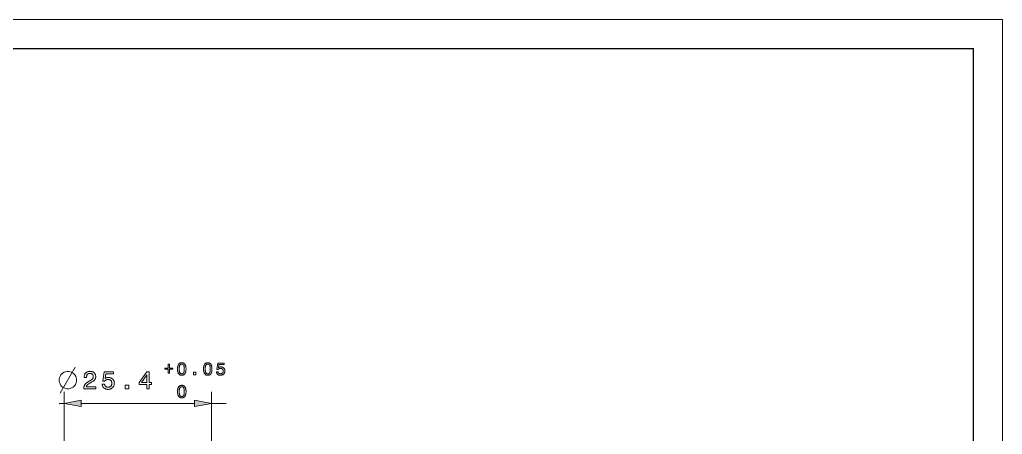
# Model space of a CAD drawing. Extents: x 0 to 297, y 0 to 420.
# Drawn here: x 127.6 to 297, y 348.5 to 420 of the extents above; entities that cross this region are included whole.
import ezdxf

# ---------------------------------------------------------------- set-up
doc = ezdxf.new("R2010")
doc.units = 0

msp = doc.modelspace()

# ---------------------------------------------------------------- linework, layer by layer
at = {"color": 7, "lineweight": 13}
for p in [(0, 420), (297, 0)]:
    msp.add_line(p, (297, 420), dxfattribs=at)
at = {"color": 7, "lineweight": 30}
for p in [(20, 415), (292, 5)]:
    msp.add_line(p, (292, 415), dxfattribs=at)
at = {"color": 7, "lineweight": 13, "ltscale": 0.360397}
for p, q in [((135.26, 341.4), (135.26, 355.82)), ((160.66, 341.4), (160.66, 355.82))]:
    msp.add_line(p, q, dxfattribs=at)
at = {"color": 7, "lineweight": 13, "ltscale": 0.021618}
msp.add_line((134.4, 353.82), (135.26, 353.82), dxfattribs=at)
at = {"color": 7, "lineweight": 13, "ltscale": 0.487279}
msp.add_line((138.22, 353.82), (157.71, 353.82), dxfattribs=at)
at = {"color": 7, "lineweight": 13, "ltscale": 0.062777}
msp.add_line((160.66, 353.82), (163.17, 353.82), dxfattribs=at)
at = {"color": 7, "lineweight": 13}
for points in [[(136.05, 359.32), (135.75, 359.32), (135.5, 359.27), (135.25, 359.17), (135, 359.02), (134.7, 358.72), (134.55, 358.47), (134.45, 358.22), (134.4, 357.97), (134.4, 357.67), (134.45, 357.42), (134.55, 357.17), (134.7, 356.92), (135, 356.62), (135.25, 356.47), (135.5, 356.37), (135.75, 356.32), (136.05, 356.32), (136.3, 356.37), (136.55, 356.47), (136.8, 356.62), (137.1, 356.92), (137.25, 357.17), (137.35, 357.42), (137.4, 357.67), (137.4, 357.97), (137.35, 358.22), (137.25, 358.47), (137.1, 358.72), (136.8, 359.02), (136.55, 359.17), (136.3, 359.27)], [(138.65, 356.32), (138.65, 356.33), (138.65, 356.42), (138.65, 356.5), (138.66, 356.58), (138.68, 356.66), (138.7, 356.74), (138.72, 356.81), (138.75, 356.88), (138.78, 356.95), (138.81, 357.01), (138.85, 357.07), (138.9, 357.13), (138.95, 357.19), (139.01, 357.25), (139.07, 357.31), (139.14, 357.37), (139.22, 357.43), (139.3, 357.49), (139.4, 357.55), (139.49, 357.61), (139.6, 357.66), (139.85, 357.8), (139.9, 357.83), (139.94, 357.85), (139.98, 357.88), (140.02, 357.91), (140.05, 357.94), (140.08, 357.96), (140.11, 357.99), (140.14, 358.02), (140.17, 358.05), (140.19, 358.08), (140.21, 358.11), (140.23, 358.15), (140.24, 358.18), (140.26, 358.22), (140.27, 358.25), (140.28, 358.29), (140.28, 358.33), (140.29, 358.37), (140.29, 358.41), (140.29, 358.45), (140.29, 358.49), (140.29, 358.54), (140.28, 358.58), (140.27, 358.62), (140.25, 358.66), (140.23, 358.7), (140.21, 358.74), (140.19, 358.77), (140.16, 358.8), (140.13, 358.83), (140.1, 358.86), (140.06, 358.88), (140.02, 358.91), (139.98, 358.93), (139.94, 358.94), (139.89, 358.95), (139.85, 358.96), (139.8, 358.97), (139.75, 358.98), (139.69, 358.98), (139.64, 358.98), (139.59, 358.97), (139.54, 358.96), (139.49, 358.95), (139.45, 358.93), (139.41, 358.91), (139.37, 358.89), (139.33, 358.86), (139.3, 358.83), (139.26, 358.79), (139.23, 358.75), (139.21, 358.71), (139.18, 358.67), (139.16, 358.62), (139.15, 358.57), (139.13, 358.52), (139.12, 358.46), (139.11, 358.41), (139.11, 358.35), (139.11, 358.28), (139.11, 358.25), (138.71, 358.25), (138.71, 358.31), (138.72, 358.4), (138.73, 358.49), (138.74, 358.57), (138.76, 358.66), (138.78, 358.73), (138.81, 358.81), (138.85, 358.88), (138.89, 358.94), (138.93, 359), (138.98, 359.06), (139.04, 359.11), (139.1, 359.16), (139.16, 359.2), (139.23, 359.24), (139.3, 359.27), (139.38, 359.29), (139.46, 359.31), (139.54, 359.33), (139.63, 359.33), (139.72, 359.34), (139.8, 359.33), (139.89, 359.33), (139.97, 359.31), (140.04, 359.3), (140.12, 359.27), (140.19, 359.25), (140.25, 359.22), (140.32, 359.18), (140.38, 359.14), (140.43, 359.09), (140.48, 359.04), (140.53, 358.98), (140.57, 358.93), (140.61, 358.87), (140.64, 358.8), (140.66, 358.74), (140.68, 358.67), (140.69, 358.6), (140.7, 358.52), (140.7, 358.44), (140.7, 358.38), (140.7, 358.32), (140.69, 358.26), (140.68, 358.21), (140.66, 358.15), (140.65, 358.1), (140.63, 358.05), (140.6, 358), (140.58, 357.95), (140.54, 357.9), (140.51, 357.85), (140.47, 357.81), (140.43, 357.77), (140.39, 357.72), (140.34, 357.68), (140.29, 357.64), (140.24, 357.6), (140.18, 357.57), (140.12, 357.53), (140.06, 357.5), (139.8, 357.37), (139.73, 357.33), (139.67, 357.29), (139.6, 357.26), (139.55, 357.22), (139.49, 357.19), (139.44, 357.16), (139.4, 357.12), (139.36, 357.09), (139.32, 357.06), (139.28, 357.03), (139.25, 357), (139.23, 356.97), (139.2, 356.93), (139.18, 356.9), (139.15, 356.87), (139.13, 356.83), (139.12, 356.8), (139.1, 356.76), (139.09, 356.73), (139.08, 356.69), (140.7, 356.69), (140.7, 356.32)], [(141.83, 357.1), (142.23, 357.1), (142.24, 357.05), (142.25, 357.01), (142.26, 356.97), (142.28, 356.93), (142.29, 356.89), (142.31, 356.86), (142.34, 356.82), (142.36, 356.79), (142.39, 356.76), (142.42, 356.73), (142.45, 356.71), (142.49, 356.69), (142.53, 356.67), (142.56, 356.65), (142.6, 356.63), (142.64, 356.62), (142.69, 356.61), (142.73, 356.61), (142.78, 356.6), (142.83, 356.6), (142.89, 356.6), (142.94, 356.61), (143, 356.62), (143.05, 356.63), (143.1, 356.65), (143.15, 356.67), (143.19, 356.69), (143.23, 356.72), (143.27, 356.75), (143.31, 356.79), (143.35, 356.82), (143.38, 356.86), (143.41, 356.91), (143.43, 356.95), (143.45, 357), (143.47, 357.05), (143.48, 357.1), (143.49, 357.15), (143.49, 357.21), (143.5, 357.27), (143.49, 357.33), (143.49, 357.39), (143.48, 357.44), (143.47, 357.49), (143.45, 357.54), (143.43, 357.59), (143.41, 357.64), (143.38, 357.68), (143.35, 357.72), (143.31, 357.76), (143.28, 357.79), (143.24, 357.82), (143.19, 357.85), (143.15, 357.87), (143.1, 357.89), (143.05, 357.91), (143, 357.92), (142.95, 357.93), (142.89, 357.93), (142.83, 357.94), (142.79, 357.94), (142.76, 357.93), (142.73, 357.93), (142.69, 357.93), (142.66, 357.92), (142.63, 357.91), (142.6, 357.9), (142.57, 357.89), (142.54, 357.88), (142.51, 357.87), (142.48, 357.85), (142.45, 357.84), (142.43, 357.82), (142.4, 357.8), (142.37, 357.78), (142.35, 357.76), (142.32, 357.74), (142.3, 357.71), (142.28, 357.69), (142.26, 357.66), (141.91, 357.66), (142.15, 359.25), (143.75, 359.25), (143.75, 358.9), (142.44, 358.9), (142.32, 358.09), (142.34, 358.11), (142.36, 358.12), (142.39, 358.14), (142.41, 358.16), (142.43, 358.17), (142.46, 358.19), (142.49, 358.2), (142.51, 358.21), (142.54, 358.22), (142.57, 358.23), (142.6, 358.24), (142.63, 358.25), (142.66, 358.26), (142.69, 358.26), (142.72, 358.27), (142.76, 358.27), (142.79, 358.28), (142.82, 358.28), (142.86, 358.28), (142.89, 358.28), (142.98, 358.28), (143.07, 358.27), (143.15, 358.26), (143.23, 358.24), (143.31, 358.21), (143.38, 358.18), (143.45, 358.15), (143.51, 358.11), (143.58, 358.06), (143.63, 358.01), (143.69, 357.95), (143.74, 357.89), (143.78, 357.83), (143.81, 357.76), (143.85, 357.69), (143.87, 357.62), (143.89, 357.54), (143.9, 357.46), (143.91, 357.38), (143.92, 357.29), (143.91, 357.2), (143.9, 357.11), (143.89, 357.02), (143.87, 356.94), (143.84, 356.86), (143.81, 356.79), (143.77, 356.72), (143.72, 356.65), (143.67, 356.58), (143.62, 356.52), (143.56, 356.47), (143.49, 356.42), (143.42, 356.37), (143.35, 356.34), (143.27, 356.3), (143.19, 356.28), (143.11, 356.26), (143.02, 356.24), (142.93, 356.23), (142.84, 356.23), (142.76, 356.23), (142.68, 356.24), (142.6, 356.25), (142.52, 356.27), (142.45, 356.29), (142.38, 356.32), (142.32, 356.35), (142.25, 356.38), (142.19, 356.42), (142.14, 356.47), (142.08, 356.52), (142.04, 356.57), (141.99, 356.63), (141.95, 356.69), (141.92, 356.75), (141.89, 356.81), (141.87, 356.88), (141.85, 356.95), (141.84, 357.02)], [(149.53, 356.32), (149.53, 357.06), (148.21, 357.06), (148.21, 357.44), (149.53, 359.25), (149.92, 359.25), (149.92, 357.41), (150.35, 357.41), (150.35, 357.06), (149.92, 357.06), (149.92, 356.32)], [(153.2, 360.55), (153.41, 360.55), (153.41, 359.9), (154.01, 359.9), (154.01, 359.69), (153.41, 359.69), (153.41, 359.03), (153.2, 359.03), (153.2, 359.69), (152.6, 359.69), (152.6, 359.9), (153.2, 359.9)], [(154.82, 359.74), (154.82, 359.85), (154.82, 359.94), (154.83, 360.04), (154.85, 360.13), (154.86, 360.21), (154.88, 360.29), (154.91, 360.36), (154.94, 360.43), (154.97, 360.49), (155, 360.55), (155.04, 360.61), (155.08, 360.65), (155.13, 360.69), (155.18, 360.73), (155.23, 360.76), (155.29, 360.79), (155.35, 360.81), (155.41, 360.82), (155.47, 360.83), (155.54, 360.83), (155.61, 360.83), (155.68, 360.82), (155.74, 360.81), (155.8, 360.79), (155.86, 360.76), (155.91, 360.73), (155.96, 360.7), (156.01, 360.65), (156.05, 360.61), (156.09, 360.55), (156.12, 360.5), (156.15, 360.43), (156.18, 360.37), (156.2, 360.29), (156.22, 360.21), (156.24, 360.13), (156.25, 360.04), (156.26, 359.95), (156.27, 359.85), (156.27, 359.74), (156.27, 359.64), (156.26, 359.54), (156.25, 359.44), (156.24, 359.35), (156.22, 359.27), (156.2, 359.19), (156.18, 359.12), (156.15, 359.05), (156.12, 358.99), (156.09, 358.93), (156.05, 358.88), (156.01, 358.83), (155.96, 358.79), (155.91, 358.76), (155.86, 358.73), (155.8, 358.7), (155.74, 358.68), (155.68, 358.67), (155.61, 358.66), (155.54, 358.66), (155.47, 358.66), (155.41, 358.67), (155.35, 358.68), (155.29, 358.7), (155.23, 358.73), (155.18, 358.76), (155.13, 358.79), (155.08, 358.83), (155.04, 358.88), (155, 358.93), (154.97, 358.99), (154.94, 359.05), (154.91, 359.12), (154.88, 359.19), (154.86, 359.27), (154.85, 359.36), (154.83, 359.45), (154.82, 359.54), (154.82, 359.64)], [(155.11, 359.74), (155.11, 359.66), (155.11, 359.58), (155.12, 359.5), (155.12, 359.43), (155.13, 359.37), (155.14, 359.3), (155.16, 359.25), (155.17, 359.2), (155.19, 359.15), (155.21, 359.11), (155.23, 359.07), (155.26, 359.03), (155.29, 359), (155.32, 358.98), (155.35, 358.96), (155.38, 358.94), (155.42, 358.92), (155.46, 358.91), (155.5, 358.91), (155.54, 358.9), (155.59, 358.91), (155.63, 358.91), (155.67, 358.92), (155.71, 358.94), (155.74, 358.95), (155.77, 358.98), (155.8, 359), (155.83, 359.03), (155.85, 359.07), (155.88, 359.1), (155.9, 359.15), (155.91, 359.19), (155.93, 359.25), (155.94, 359.3), (155.95, 359.36), (155.96, 359.43), (155.97, 359.5), (155.98, 359.58), (155.98, 359.66), (155.98, 359.74), (155.98, 359.83), (155.98, 359.91), (155.97, 359.98), (155.96, 360.05), (155.95, 360.12), (155.94, 360.18), (155.93, 360.24), (155.91, 360.29), (155.9, 360.34), (155.88, 360.38), (155.85, 360.42), (155.83, 360.45), (155.8, 360.48), (155.77, 360.51), (155.74, 360.53), (155.71, 360.55), (155.67, 360.56), (155.63, 360.57), (155.59, 360.58), (155.54, 360.58), (155.5, 360.58), (155.46, 360.57), (155.42, 360.56), (155.38, 360.55), (155.35, 360.53), (155.32, 360.51), (155.29, 360.48), (155.26, 360.45), (155.23, 360.42), (155.21, 360.38), (155.19, 360.34), (155.17, 360.29), (155.16, 360.24), (155.14, 360.18), (155.13, 360.12), (155.12, 360.05), (155.12, 359.98), (155.11, 359.91), (155.11, 359.83)], [(157.57, 358.72), (157.57, 359.17), (157.99, 359.17), (157.99, 358.72)], [(159.29, 359.74), (159.3, 359.85), (159.3, 359.94), (159.31, 360.04), (159.32, 360.13), (159.34, 360.21), (159.36, 360.29), (159.38, 360.36), (159.41, 360.43), (159.44, 360.49), (159.48, 360.55), (159.52, 360.61), (159.56, 360.65), (159.61, 360.69), (159.66, 360.73), (159.71, 360.76), (159.76, 360.79), (159.82, 360.81), (159.89, 360.82), (159.95, 360.83), (160.02, 360.83), (160.09, 360.83), (160.16, 360.82), (160.22, 360.81), (160.28, 360.79), (160.34, 360.76), (160.39, 360.73), (160.44, 360.7), (160.48, 360.65), (160.53, 360.61), (160.56, 360.55), (160.6, 360.5), (160.63, 360.43), (160.66, 360.37), (160.68, 360.29), (160.7, 360.21), (160.72, 360.13), (160.73, 360.04), (160.74, 359.95), (160.75, 359.85), (160.75, 359.74), (160.75, 359.64), (160.74, 359.54), (160.73, 359.44), (160.72, 359.35), (160.7, 359.27), (160.68, 359.19), (160.66, 359.12), (160.63, 359.05), (160.6, 358.99), (160.56, 358.93), (160.53, 358.88), (160.48, 358.83), (160.44, 358.79), (160.39, 358.76), (160.34, 358.73), (160.28, 358.7), (160.22, 358.68), (160.16, 358.67), (160.09, 358.66), (160.02, 358.66), (159.95, 358.66), (159.89, 358.67), (159.82, 358.68), (159.76, 358.7), (159.71, 358.73), (159.66, 358.76), (159.61, 358.79), (159.56, 358.83), (159.52, 358.88), (159.48, 358.93), (159.44, 358.99), (159.41, 359.05), (159.38, 359.12), (159.36, 359.19), (159.34, 359.27), (159.32, 359.36), (159.31, 359.45), (159.3, 359.54), (159.3, 359.64)], [(159.58, 359.74), (159.58, 359.66), (159.59, 359.58), (159.59, 359.5), (159.6, 359.43), (159.61, 359.37), (159.62, 359.3), (159.64, 359.25), (159.65, 359.2), (159.67, 359.15), (159.69, 359.11), (159.71, 359.07), (159.74, 359.03), (159.76, 359), (159.79, 358.98), (159.83, 358.96), (159.86, 358.94), (159.9, 358.92), (159.94, 358.91), (159.98, 358.91), (160.02, 358.9), (160.07, 358.91), (160.11, 358.91), (160.15, 358.92), (160.18, 358.94), (160.22, 358.95), (160.25, 358.98), (160.28, 359), (160.31, 359.03), (160.33, 359.07), (160.35, 359.1), (160.37, 359.15), (160.39, 359.19), (160.41, 359.25), (160.42, 359.3), (160.43, 359.36), (160.44, 359.43), (160.45, 359.5), (160.45, 359.58), (160.46, 359.66), (160.46, 359.74), (160.46, 359.83), (160.45, 359.91), (160.45, 359.98), (160.44, 360.05), (160.43, 360.12), (160.42, 360.18), (160.41, 360.24), (160.39, 360.29), (160.37, 360.34), (160.35, 360.38), (160.33, 360.42), (160.31, 360.45), (160.28, 360.48), (160.25, 360.51), (160.22, 360.53), (160.18, 360.55), (160.15, 360.56), (160.11, 360.57), (160.07, 360.58), (160.02, 360.58), (159.98, 360.58), (159.94, 360.57), (159.9, 360.56), (159.86, 360.55), (159.83, 360.53), (159.79, 360.51), (159.76, 360.48), (159.74, 360.45), (159.71, 360.42), (159.69, 360.38), (159.67, 360.34), (159.65, 360.29), (159.64, 360.24), (159.62, 360.18), (159.61, 360.12), (159.6, 360.05), (159.59, 359.98), (159.59, 359.91), (159.58, 359.83)], [(161.51, 359.26), (161.79, 359.26), (161.8, 359.23), (161.81, 359.2), (161.82, 359.17), (161.83, 359.15), (161.84, 359.12), (161.85, 359.09), (161.87, 359.07), (161.89, 359.05), (161.91, 359.03), (161.93, 359.01), (161.95, 358.99), (161.98, 358.98), (162, 358.96), (162.03, 358.95), (162.06, 358.94), (162.08, 358.93), (162.11, 358.92), (162.15, 358.92), (162.18, 358.92), (162.21, 358.92), (162.25, 358.92), (162.29, 358.92), (162.33, 358.93), (162.37, 358.94), (162.4, 358.95), (162.44, 358.96), (162.47, 358.98), (162.5, 359), (162.53, 359.02), (162.55, 359.05), (162.58, 359.07), (162.6, 359.1), (162.62, 359.13), (162.63, 359.16), (162.65, 359.19), (162.66, 359.23), (162.67, 359.26), (162.68, 359.3), (162.68, 359.34), (162.68, 359.38), (162.68, 359.42), (162.68, 359.47), (162.67, 359.5), (162.66, 359.54), (162.65, 359.58), (162.63, 359.61), (162.62, 359.64), (162.6, 359.67), (162.58, 359.7), (162.55, 359.72), (162.53, 359.75), (162.5, 359.77), (162.47, 359.79), (162.44, 359.81), (162.41, 359.82), (162.37, 359.83), (162.33, 359.84), (162.29, 359.85), (162.25, 359.85), (162.21, 359.85), (162.19, 359.85), (162.16, 359.85), (162.14, 359.85), (162.12, 359.84), (162.1, 359.84), (162.07, 359.83), (162.05, 359.83), (162.03, 359.82), (162.01, 359.81), (161.99, 359.8), (161.97, 359.79), (161.95, 359.78), (161.93, 359.77), (161.91, 359.76), (161.89, 359.74), (161.88, 359.73), (161.86, 359.71), (161.84, 359.69), (161.83, 359.68), (161.81, 359.66), (161.57, 359.66), (161.74, 360.77), (162.86, 360.77), (162.86, 360.52), (161.94, 360.52), (161.86, 359.96), (161.87, 359.97), (161.89, 359.98), (161.9, 359.99), (161.92, 360.01), (161.94, 360.02), (161.96, 360.03), (161.97, 360.03), (161.99, 360.04), (162.01, 360.05), (162.03, 360.06), (162.05, 360.06), (162.08, 360.07), (162.1, 360.08), (162.12, 360.08), (162.14, 360.08), (162.16, 360.09), (162.19, 360.09), (162.21, 360.09), (162.23, 360.09), (162.26, 360.09), (162.32, 360.09), (162.38, 360.09), (162.44, 360.08), (162.5, 360.06), (162.55, 360.04), (162.6, 360.02), (162.65, 360), (162.69, 359.97), (162.74, 359.94), (162.78, 359.9), (162.81, 359.86), (162.85, 359.82), (162.88, 359.78), (162.9, 359.73), (162.93, 359.68), (162.94, 359.63), (162.96, 359.57), (162.97, 359.52), (162.97, 359.46), (162.97, 359.4), (162.97, 359.33), (162.97, 359.27), (162.96, 359.21), (162.94, 359.15), (162.92, 359.1), (162.9, 359.05), (162.87, 359), (162.84, 358.95), (162.81, 358.9), (162.77, 358.86), (162.72, 358.82), (162.68, 358.79), (162.63, 358.76), (162.58, 358.73), (162.53, 358.71), (162.47, 358.69), (162.41, 358.68), (162.35, 358.67), (162.29, 358.66), (162.22, 358.66), (162.16, 358.66), (162.11, 358.66), (162.05, 358.67), (162, 358.68), (161.95, 358.7), (161.9, 358.72), (161.86, 358.74), (161.81, 358.76), (161.77, 358.79), (161.73, 358.82), (161.69, 358.86), (161.66, 358.9), (161.63, 358.93), (161.6, 358.98), (161.58, 359.02), (161.56, 359.06), (161.54, 359.11), (161.53, 359.16), (161.52, 359.21)], [(148.57, 357.41), (149.53, 357.41), (149.53, 358.75)], [(145.8, 356.32), (145.8, 356.96), (146.39, 356.96), (146.39, 356.32)], [(154.82, 355.84), (154.82, 355.95), (154.82, 356.04), (154.83, 356.14), (154.85, 356.23), (154.86, 356.31), (154.88, 356.39), (154.91, 356.46), (154.94, 356.53), (154.97, 356.59), (155, 356.65), (155.04, 356.71), (155.08, 356.75), (155.13, 356.79), (155.18, 356.83), (155.23, 356.86), (155.29, 356.89), (155.35, 356.91), (155.41, 356.92), (155.47, 356.93), (155.54, 356.93), (155.61, 356.93), (155.68, 356.92), (155.74, 356.91), (155.8, 356.89), (155.86, 356.86), (155.91, 356.83), (155.96, 356.8), (156.01, 356.75), (156.05, 356.71), (156.09, 356.65), (156.12, 356.6), (156.15, 356.53), (156.18, 356.47), (156.2, 356.39), (156.22, 356.31), (156.24, 356.23), (156.25, 356.14), (156.26, 356.05), (156.27, 355.95), (156.27, 355.84), (156.27, 355.74), (156.26, 355.64), (156.25, 355.54), (156.24, 355.45), (156.22, 355.37), (156.2, 355.29), (156.18, 355.22), (156.15, 355.15), (156.12, 355.09), (156.09, 355.03), (156.05, 354.98), (156.01, 354.93), (155.96, 354.89), (155.91, 354.86), (155.86, 354.83), (155.8, 354.8), (155.74, 354.78), (155.68, 354.77), (155.61, 354.76), (155.54, 354.76), (155.47, 354.76), (155.41, 354.77), (155.35, 354.78), (155.29, 354.8), (155.23, 354.83), (155.18, 354.86), (155.13, 354.89), (155.08, 354.93), (155.04, 354.98), (155, 355.03), (154.97, 355.09), (154.94, 355.15), (154.91, 355.22), (154.88, 355.29), (154.86, 355.37), (154.85, 355.46), (154.83, 355.55), (154.82, 355.64), (154.82, 355.74)], [(155.11, 355.84), (155.11, 355.76), (155.11, 355.68), (155.12, 355.6), (155.12, 355.53), (155.13, 355.47), (155.14, 355.4), (155.16, 355.35), (155.17, 355.3), (155.19, 355.25), (155.21, 355.21), (155.23, 355.17), (155.26, 355.13), (155.29, 355.1), (155.32, 355.08), (155.35, 355.06), (155.38, 355.04), (155.42, 355.02), (155.46, 355.01), (155.5, 355.01), (155.54, 355), (155.59, 355.01), (155.63, 355.01), (155.67, 355.02), (155.71, 355.04), (155.74, 355.05), (155.77, 355.08), (155.8, 355.1), (155.83, 355.13), (155.85, 355.17), (155.88, 355.2), (155.9, 355.25), (155.91, 355.29), (155.93, 355.35), (155.94, 355.4), (155.95, 355.46), (155.96, 355.53), (155.97, 355.6), (155.98, 355.68), (155.98, 355.76), (155.98, 355.84), (155.98, 355.93), (155.98, 356.01), (155.97, 356.08), (155.96, 356.15), (155.95, 356.22), (155.94, 356.28), (155.93, 356.34), (155.91, 356.39), (155.9, 356.44), (155.88, 356.48), (155.85, 356.52), (155.83, 356.55), (155.8, 356.58), (155.77, 356.61), (155.74, 356.63), (155.71, 356.65), (155.67, 356.66), (155.63, 356.67), (155.59, 356.68), (155.54, 356.68), (155.5, 356.68), (155.46, 356.67), (155.42, 356.66), (155.38, 356.65), (155.35, 356.63), (155.32, 356.61), (155.29, 356.58), (155.26, 356.55), (155.23, 356.52), (155.21, 356.48), (155.19, 356.44), (155.17, 356.39), (155.16, 356.34), (155.14, 356.28), (155.13, 356.22), (155.12, 356.15), (155.12, 356.08), (155.11, 356.01), (155.11, 355.93)], [(138.22, 354.34), (135.26, 353.82), (138.22, 353.3)], [(157.71, 353.3), (160.66, 353.82), (157.71, 354.34)]]:
    msp.add_lwpolyline(points, close=True, dxfattribs=at)
msp.add_lwpolyline([(134.6, 355.57), (136.3, 358.57), (137.15, 360.07)], dxfattribs=at)
for points in [[(138.22, 354.34), (135.26, 353.82), (138.22, 354.34), (138.22, 353.3)], [(157.71, 353.3), (160.66, 353.82), (157.71, 353.3), (157.71, 354.34)]]:
    msp.add_solid(points, dxfattribs=at)

doc.saveas('drawing.dxf')
